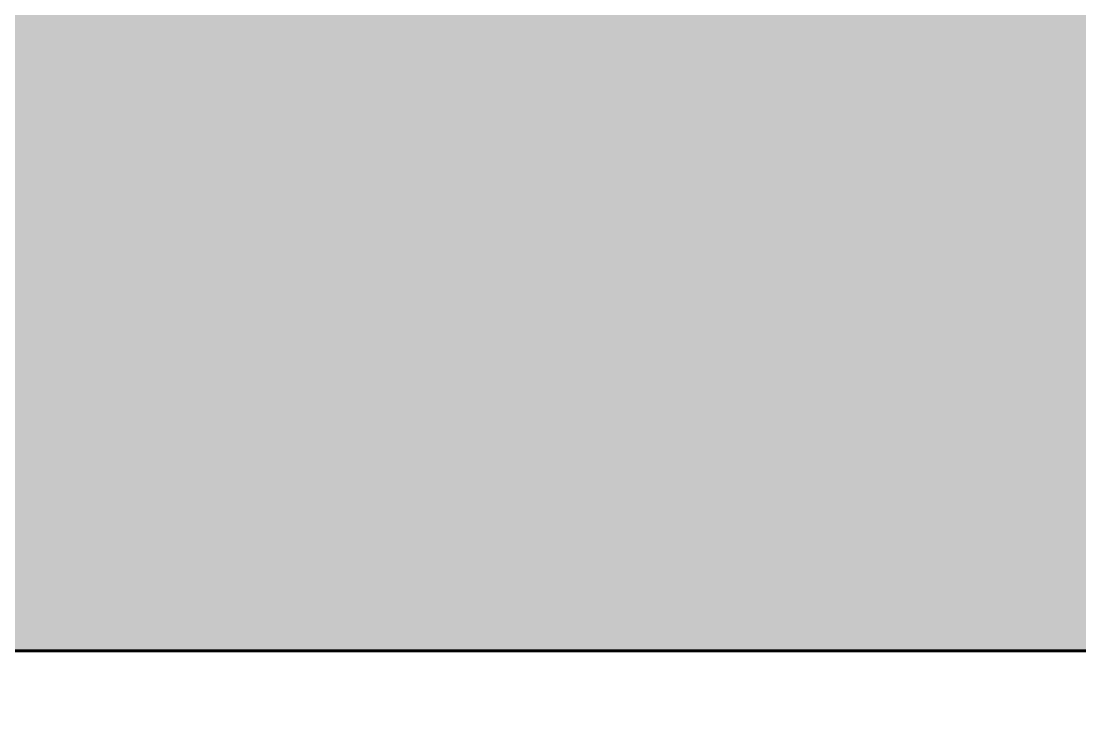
# Model space of a CAD drawing. Header units: inches. Extents: x -4169 to -1846, y 9706 to 12377.
# Drawn here: x -3419.428 to -3418.343, y 10352.529 to 10353.234 of the extents above; entities that cross this region are included whole.
import ezdxf

# ---------------------------------------------------------------- set-up
doc = ezdxf.new("R2010")
doc.units = ezdxf.units.IN
doc.header["$MEASUREMENT"] = 0
for name, color, linetype, lineweight in [('A-WALL-PATT-4', 111, 'Continuous', 9), ('I-WALL-3', 2, 'Continuous', 60), ('S-BEAM', 12, 'Continuous', 9)]:
    doc.layers.add(name, color=color, linetype=linetype, lineweight=lineweight)

# ---------------------------------------------------------------- blocks, each defined once
blk = doc.blocks.new('Dimension Lumber - LVL - 3_5X5_5-V142-ENLARGED RCP - 1ST FLOOR PLAN')
at = {"layer": 'S-BEAM'}
blk.add_hatch(color=256, dxfattribs=at).paths.add_polyline_path([(23.5057, 0.8), (36, 0.8), (36, 1.75), (-44, 1.75), (-44, 0.8), (-24.375, 0.8), (-24.375, 1.7315), (18.6, 1.7315), (18.6, 0.8)], flags=0)

msp = doc.modelspace()

# ---------------------------------------------------------------- hatches: boundary and pattern name
at = {"layer": 'A-WALL-PATT-4'}
h = msp.add_hatch(dxfattribs=at)
h.set_pattern_fill('FP_1', color=256, style=0, pattern_type=2)
h.set_pattern_definition([(0, (0, 0), (20.48, 5.12), [0.845, -14.515, 0.845, -14.515, -81.92]), (0, (0, 0), (20.48, 5.12), [-30.72, 0.845, -29.875, 0.845, -14.515, -35.84]), (0, (0, 0), (20.48, 5.12), [-76.8, 0.845, -9.395, 0.845, -24.755]), (120, (7.68, 2.56), (-14.67405, 15.1762003), [0.845, -14.515, 0.845, -14.515, -81.92]), (120, (7.68, 2.56), (-14.67405, 15.1762003), [-30.72, 0.845, -29.875, 0.845, -14.515, -35.84]), (120, (7.68, 2.56), (-14.67405, 15.1762003), [-76.8, 0.845, -9.395, 0.845, -24.755]), (240, (10.24, 12.8), (-5.80595, -20.2962003), [0.845, -14.515, 0.845, -14.515, -81.92]), (240, (10.24, 12.8), (-5.80595, -20.2962003), [-30.72, 0.845, -29.875, 0.845, -14.515, -35.84]), (240, (10.24, 12.8), (-5.80595, -20.2962003), [-76.8, 0.845, -9.395, 0.845, -24.755])])
h.paths.add_polyline_path([(-3435.3237, 10351.9644), (-3417.2987, 10351.9644), (-3417.2987, 10352.5894), (-3454.9237, 10352.5894), (-3454.9237, 10351.9644), (-3438.8535, 10351.9644)], flags=0)
h.paths.add_polyline_path([(-3497.9237, 10351.9644), (-3494.9237, 10351.9644), (-3494.9237, 10352.5894), (-3497.9237, 10352.5894)], flags=0)

# ---------------------------------------------------------------- linework, layer by layer
at = {"layer": 'I-WALL-3'}
msp.add_line((-3454.9237, 10352.5894), (-3417.9237, 10352.5894), dxfattribs=at)

# ---------------------------------------------------------------- block references
at = {"layer": 'S-BEAM'}
msp.add_blockref('Dimension Lumber - LVL - 3_5X5_5-V142-ENLARGED RCP - 1ST FLOOR PLAN', (-3453.9237, 10351.7894), dxfattribs=at)

doc.saveas('drawing.dxf')
